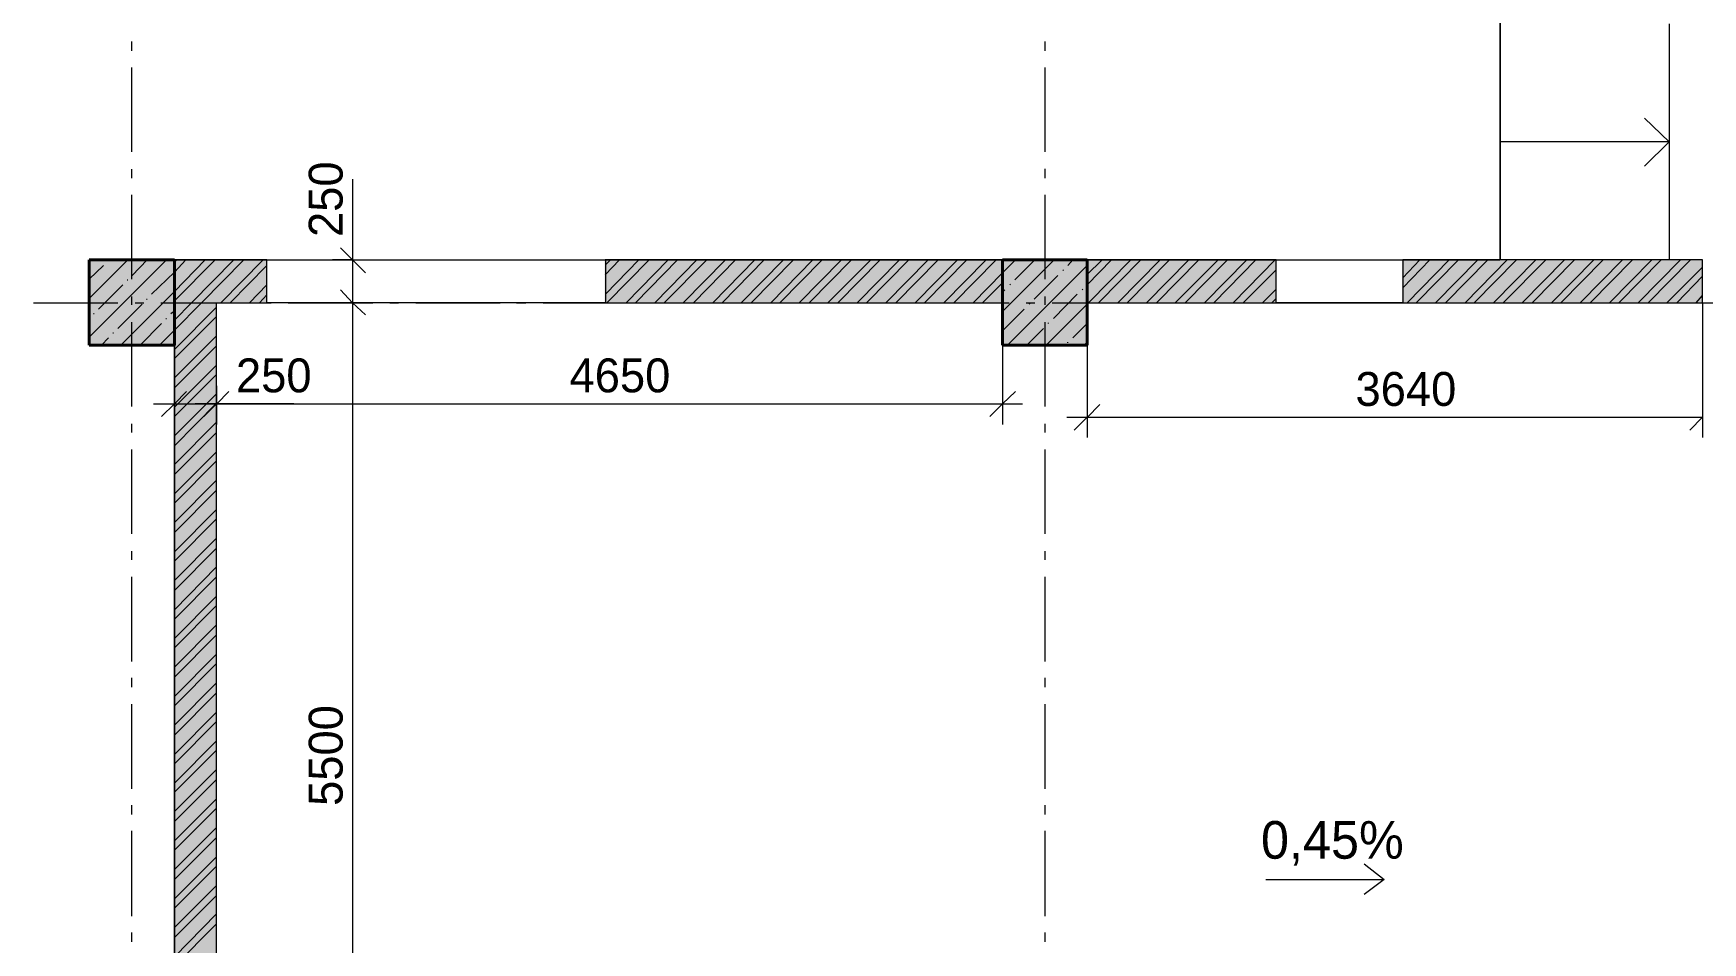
# Model space of a CAD drawing. Header units: millimetres. Extents: x -401725 to 250493, y 305116 to 802890.
# Drawn here: x -375102.348 to -375098.462, y 508973.08 to 508975.198 of the extents above; entities that cross this region are included whole.
import ezdxf

# ---------------------------------------------------------------- set-up
doc = ezdxf.new("R2010")
doc.units = ezdxf.units.MM
doc.layers.add('PDF _Геометрия', color=7, linetype='Continuous', true_color=0x1d1d1d)
doc.layers.add('PDF _Сплошная заливка', color=7, linetype='Continuous', true_color=0xffffff)
doc.layers.add('PDF _Текст', color=7, linetype='Continuous')

msp = doc.modelspace()

# ---------------------------------------------------------------- hatches: boundary and pattern name
at = {"layer": 'PDF _Сплошная заливка', "transparency": 33554559}
h = msp.add_hatch(color=256, dxfattribs=at)
h.paths.add_polyline_path([(-375101.8061510194, 508974.5711295205), (-375101.8061510194, 508974.6704998411), (-375102.0198317106, 508974.6704998411), (-375102.0198317106, 508974.5711295205)])
h.paths.add_polyline_path([(-375100.0928874018, 508974.5711295205), (-375100.0928874018, 508974.6704998411), (-375101.0178497634, 508974.6704998411), (-375101.0178497634, 508974.5711295205)])
h = msp.add_hatch(color=256, dxfattribs=at)
h.paths.add_polyline_path([(-375099.4562466412, 508974.5711295205), (-375099.4562466412, 508974.6704489785), (-375099.8948418831, 508974.6704489785), (-375099.8948418831, 508974.5711295205)])
h.paths.add_polyline_path([(-375097.7896477913, 508974.5711295205), (-375097.7896477913, 508974.6704489785), (-375097.8913103212, 508974.6704489785), (-375097.8913103212, 508974.5711295205)])
h.paths.add_polyline_path([(-375098.4629537266, 508974.5711295205), (-375098.4629537266, 508974.6704489785), (-375099.1612586447, 508974.6704489785), (-375099.1612586447, 508974.5711295205)])

# ---------------------------------------------------------------- linework, layer by layer
at = {"layer": 'PDF _Геометрия', "color": 7, "lineweight": 9}
msp.add_lwpolyline([(-375098.9331380528, 508975.613785938), (-375098.9331380528, 508974.6704828869)], close=True, dxfattribs=at)
for points in [[(-375098.5397664708, 508975.2204437978), (-375098.5397664708, 508974.670459151), (-375098.9329981099, 508974.670459151)], [(-375102.1197903423, 508975.1788107949), (-375102.1197903423, 508975.1571397858)], [(-375099.9931830832, 508975.1788379216), (-375099.9931830832, 508975.1571684066)], [(-375102.1197903423, 508975.1188166271), (-375102.1197903423, 508974.922139985)], [(-375099.9931830832, 508975.1188437539), (-375099.9931830832, 508974.9221703399)], [(-375098.5965457412, 508975.0004661215), (-375098.5397664708, 508974.9454700017), (-375098.9329981099, 508974.9454700017)], [(-375098.5397664708, 508974.9454700017), (-375098.5965457412, 508974.8888080462)], [(-375102.1197903423, 508974.88213755), (-375102.1197903423, 508974.8604878079)], [(-375099.9931830832, 508974.8821816309), (-375099.9931830832, 508974.8605121159)], [(-375101.604707877, 508974.8587831256), (-375101.604707877, 508974.6854523906)], [(-375102.1197903423, 508974.8221450776), (-375102.1197903423, 508974.6254897068)], [(-375099.9931830832, 508974.8221637273), (-375099.9931830832, 508974.6254903133)], [(-375101.604707877, 508974.7171137463), (-375101.604707877, 508974.5704376552)], [(-375101.604707877, 508974.685451759), (-375101.604707877, 508974.620444636)], [(-375102.2181315424, 508974.4721457558), (-375102.2181315424, 508974.6704805917)], [(-375102.218097634, 508974.6704828869), (-375098.9332677659, 508974.6704828869)], [(-375101.604707877, 508974.6704523693), (-375101.6513265294, 508974.6704523693)], [(-375101.6048469016, 508974.6704930594), (-375101.5631431921, 508974.6704930594)], [(-375098.4615261822, 508974.6705066228), (-375098.539818645, 508974.6705066228)], [(-375098.4615261822, 508974.5705140827), (-375098.4615261822, 508974.67050743)], [(-375102.348055045, 508974.5704157482), (-375102.1512998308, 508974.5704157482)], [(-375102.1197903423, 508974.585488041), (-375102.1197903423, 508974.565475853)], [(-375102.1112725472, 508974.5703970986), (-375102.0912656892, 508974.5703970986)], [(-375102.0513665413, 508974.5704174436), (-375101.8546380193, 508974.5704174436)], [(-375101.9214735563, 508971.1455042492), (-375101.9214735563, 508974.5703650753)], [(-375101.8145670893, 508974.5703970986), (-375101.7946035705, 508974.5703970986)], [(-375101.7546475201, 508974.5704225299), (-375101.5579748686, 508974.5704225299)], [(-375101.6513265294, 508974.5704377887), (-375101.604707877, 508974.5704377887), (-375101.604707877, 508972.4054546566)], [(-375101.6048469016, 508974.5704886513), (-375101.5631431921, 508974.5704886513)], [(-375101.5178616314, 508974.5703886215), (-375101.497945097, 508974.5703886215)], [(-375101.4579013721, 508974.5704174436), (-375101.2613328683, 508974.5704174436)], [(-375101.2228956755, 508974.5704004894), (-375101.2012833174, 508974.5704004894)], [(-375101.1613417204, 508974.5704259208), (-375100.9646674794, 508974.5704259208)], [(-375100.9261969992, 508974.5703954032), (-375100.9046243352, 508974.5703954032)], [(-375100.8663113384, 508974.5704157482), (-375100.6680058905, 508974.5704157482)], [(-375100.6297153369, 508974.5704004894), (-375100.6079640603, 508974.5704004894)], [(-375100.569551627, 508974.5704038803), (-375100.3729658659, 508974.5704038803)], [(-375100.333009879, 508974.5704072712), (-375100.3113058198, 508974.5704072712)], [(-375100.2729173768, 508974.5704174436), (-375100.0763042491, 508974.5704174436)], [(-375100.0915242833, 508974.5705036069), (-375100.0915242833, 508974.3355117769), (-375100.0915242833, 508974.2871807643)], [(-375100.0363518929, 508974.570398794), (-375100.0162756498, 508974.570398794)], [(-375099.9931830832, 508974.5855016044), (-375099.9931830832, 508974.5655024478)], [(-375099.9762559999, 508974.5704242254), (-375099.7796593925, 508974.5704242254)], [(-375099.8948418831, 508974.5704462658), (-375097.7880496177, 508974.5704462658)], [(-375099.8948384923, 508974.5704903001), (-375099.8948384923, 508974.3038430079), (-375099.8948384923, 508974.2571763347)], [(-375099.7396260899, 508974.5703886215), (-375099.7196150358, 508974.5703886215)], [(-375099.679570887, 508974.5704157482), (-375099.4829977946, 508974.5704157482)], [(-375099.4428968962, 508974.5704004894), (-375099.4229546761, 508974.5704004894)], [(-375099.3830892247, 508974.5704360933), (-375099.1863345079, 508974.5704360933)], [(-375099.1480123204, 508974.5704055757), (-375099.1262942316, 508974.5704055757)], [(-375099.0863532492, 508974.5704327024), (-375098.8896712775, 508974.5704327024)], [(-375098.8512899083, 508974.5704021849), (-375098.8296353342, 508974.5704021849)], [(-375098.7912347054, 508974.5704276162), (-375098.5930108331, 508974.5704276162)], [(-375098.5545641053, 508974.5704072712), (-375098.532974699, 508974.5704072712)], [(-375098.4946648811, 508974.5704157482), (-375098.297986437, 508974.5704157482)], [(-375098.4615261822, 508974.5688450952), (-375098.4615261822, 508974.3038497895), (-375098.4615261822, 508974.2571799567)], [(-375102.1197903423, 508974.5254718328), (-375102.1197903423, 508974.3288164618)], [(-375099.9931830832, 508974.5255074366), (-375099.9931830832, 508974.3288340226)], [(-375102.2181688417, 508972.4055089286), (-375102.0198147564, 508972.4055089286), (-375102.0198147564, 508974.4721878274)], [(-375102.0198147564, 508974.4721644055), (-375102.2181688417, 508974.4721644055)], [(-375102.0198147564, 508974.4721654948), (-375102.0198147564, 508974.3354931272), (-375102.0198147564, 508974.2871629813)], [(-375099.8948384923, 508974.4721779688), (-375100.0915084144, 508974.4721779688)], [(-375101.9214735563, 508974.377156437), (-375101.9214735563, 508974.3354931272), (-375101.9214735563, 508974.2871568439)], [(-375102.0681952902, 508974.3354931272), (-375101.9214754255, 508974.3354931272)], [(-375101.9146816998, 508974.3354303967), (-375101.9713704323, 508974.3354303967)], [(-375101.9214633838, 508974.3354846502), (-375100.0447312262, 508974.3354846502)], [(-375101.7413588102, 508974.3354337875), (-375101.9146492705, 508974.3354337875)], [(-375099.9415541227, 508974.3038497895), (-375098.461520884, 508974.3038497895)], [(-375102.1197903423, 508974.2888147961), (-375102.1197903423, 508974.2688238751)], [(-375099.9931830832, 508974.2888453137), (-375099.9931830832, 508974.2688461571)], [(-375102.1197903423, 508974.2288223237), (-375102.1197903423, 508974.0321456816)], [(-375099.9931830832, 508974.2288494505), (-375099.9931830832, 508974.0321760364)], [(-375102.1197903423, 508973.9921432466), (-375102.1197903423, 508973.9721523256)], [(-375099.9931830832, 508973.9921652871), (-375099.9931830832, 508973.9721661306)], [(-375102.1197903423, 508973.9321490789), (-375102.1197903423, 508973.7354724367)], [(-375099.9931830832, 508973.9321694239), (-375099.9931830832, 508973.7354960099)], [(-375102.1197903423, 508973.6971501639), (-375102.1197903423, 508973.6754791549)], [(-375099.9931830832, 508973.6971789861), (-375099.9931830832, 508973.6755094711)], [(-375102.1197903423, 508973.6354775294), (-375102.1197903423, 508973.4388221584)], [(-375099.9931830832, 508973.6355131332), (-375099.9931830832, 508973.4388397192)], [(-375102.1197903423, 508973.4004786144), (-375102.1197903423, 508973.3788076054)], [(-375099.9931830832, 508973.4004972641), (-375099.9931830832, 508973.3788503215)], [(-375102.1197903423, 508973.3404844467), (-375102.1197903423, 508973.1421489856)], [(-375099.9931830832, 508973.3405030963), (-375099.9931830832, 508973.1421593103)], [(-375099.2497468655, 508973.2638395704), (-375099.2031745383, 508973.2271811562), (-375099.2497468655, 508973.1921827457)], [(-375099.4782362516, 508973.2271811562), (-375099.2031828601, 508973.2271811562)], [(-375102.1197903423, 508973.1038257146), (-375102.1197903423, 508973.0821568322)], [(-375099.9931830832, 508973.1038409734), (-375099.9931830832, 508973.0821714584)]]:
    msp.add_lwpolyline(points, dxfattribs=at)
at = {"layer": 'PDF _Геометрия', "color": 7, "lineweight": 18}
for points in [[(-375101.604707877, 508974.6704523693), (-375101.6329812264, 508974.6987688841)], [(-375101.6048536833, 508974.6705015365), (-375101.574827205, 508974.6404966601)], [(-375101.604707877, 508974.5704377887), (-375101.6329812264, 508974.6004377548)], [(-375101.6048536833, 508974.5704886513), (-375101.574827205, 508974.5421687139)], [(-375102.0198147564, 508974.3354931272), (-375102.0498877951, 508974.3054840737)], [(-375102.0196791227, 508974.3354100516), (-375101.9912898066, 508974.3637353317)], [(-375101.9214735563, 508974.3354931272), (-375101.9514163867, 508974.3054861336)], [(-375101.9212022889, 508974.3354015745), (-375101.8929453004, 508974.3637227835)], [(-375100.0915242833, 508974.3355117769), (-375100.12146385, 508974.3055046773)], [(-375100.0913343962, 508974.3354507417), (-375100.0613694617, 508974.3637709843)], [(-375099.8945841792, 508974.3037684094), (-375099.8646850906, 508974.3337581012)], [(-375099.8948384923, 508974.3038430079), (-375099.9249387213, 508974.2738333059)], [(-375098.4615261822, 508974.3038497895), (-375098.4916205832, 508974.2738494335)]]:
    msp.add_lwpolyline(points, dxfattribs=at)
at = {"layer": 'PDF _Геометрия', "color": 7, "lineweight": 40}
for points in [[(-375102.2181688417, 508974.4721644055), (-375102.0198147564, 508974.4721644055), (-375102.0198147564, 508974.6704971581)], [(-375102.0198147564, 508974.6704947549), (-375102.2181688417, 508974.6704947549)], [(-375102.2181315424, 508974.6704896686), (-375102.2181315424, 508974.4721548327)], [(-375100.0915242833, 508974.6704998411), (-375100.0915242833, 508974.4721783548)], [(-375099.8948384923, 508974.6705015365), (-375100.0915084144, 508974.6705015365)], [(-375099.8948384923, 508974.4721779688), (-375099.8948384923, 508974.6704999975)], [(-375100.0915107199, 508974.4721779688), (-375099.8948407978, 508974.4721779688)]]:
    msp.add_lwpolyline(points, dxfattribs=at)
at = {"layer": 'PDF _Геометрия', "lineweight": 9}
for points in [[(-375102.2180433805, 508974.625452505), (-375102.184717507, 508974.6571226981)], [(-375102.2179348736, 508974.4904308714), (-375102.0380126383, 508974.6704383779)], [(-375102.2178772293, 508974.5803882146), (-375102.1279360159, 508974.6703932225)], [(-375102.1730367345, 508974.6687654254), (-375102.1730367345, 508974.6687654254)], [(-375102.1180304953, 508974.6338194076), (-375102.0831144865, 508974.6704812148)], [(-375102.0731357471, 508974.5904929238), (-375102.0198147564, 508974.6421502974)], [(-375100.0913750862, 508974.5504809881), (-375099.9714480659, 508974.6704757705)], [(-375100.0913343962, 508974.6404349404), (-375100.0613694617, 508974.6704449349)], [(-375100.0797411073, 508974.4721779688), (-375099.8948397071, 508974.6571698983)], [(-375100.0629700027, 508974.6237231756), (-375100.0162758171, 508974.6703948036)], [(-375099.9512994026, 508974.6454364324), (-375099.9497175537, 508974.6471086727)], [(-375099.9397400222, 508974.6570805839), (-375099.9279825318, 508974.6704208133)], [(-375102.1963725092, 508974.555397709), (-375102.1396237354, 508974.6120614638)], [(-375102.1296407384, 508974.6237197847), (-375102.1279397225, 508974.6237197847)], [(-375100.0746311084, 508974.6121112371), (-375100.0730546, 508974.6137778317)], [(-375100.0179226666, 508974.5787623058), (-375099.9630305103, 508974.6337674112)], [(-375099.8948384923, 508974.6121790539), (-375099.8948384923, 508974.6121790539)], [(-375102.1514065533, 508974.5104826156), (-375102.0947970392, 508974.5671559728)], [(-375102.1447978022, 508974.4721644055), (-375102.0198134043, 508974.5971701381)], [(-375102.0848171978, 508974.5788080822), (-375102.0831139779, 508974.5788080822)], [(-375100.091317442, 508974.595446944), (-375100.0863640999, 508974.6004453163)], [(-375100.0295363005, 508974.5670588146), (-375100.0279577152, 508974.5687276048)], [(-375099.9898939665, 508974.4721779688), (-375099.8948406116, 508974.5671634307)], [(-375099.9728922846, 508974.5337234468), (-375099.9179331804, 508974.5903788197)], [(-375099.9062045947, 508974.6004094413), (-375099.9046208172, 508974.602061095)], [(-375102.2081489035, 508974.5454761052), (-375102.2064517871, 508974.5454761052)], [(-375102.0397223898, 508974.5337675277), (-375102.0380169658, 508974.5337675277)], [(-375102.0281358827, 508974.545491364), (-375102.0198178081, 508974.5521671521)], [(-375100.0913106602, 508974.5054031343), (-375100.0412657717, 508974.5554029351)], [(-375102.1895976069, 508974.4720948932), (-375102.1730341914, 508974.4887644845)], [(-375102.1630540956, 508974.5004423324), (-375102.1613547751, 508974.5004423324)], [(-375102.0997775928, 508974.472110152), (-375102.0497006842, 508974.5221018211)], [(-375102.0547946826, 508974.4721644055), (-375102.0198161127, 508974.5071643037)], [(-375100.0348090598, 508974.4721440604), (-375099.9964395631, 508974.5104684165)], [(-375099.9847602316, 508974.5221318534), (-375099.9847602316, 508974.5238025255)], [(-375099.9281094341, 508974.4888354802), (-375099.8948407599, 508974.5221720497)], [(-375099.9396654237, 508974.4770946897), (-375099.9396654237, 508974.4787674006)], [(-375099.8998196392, 508974.4721779688), (-375099.8948406539, 508974.4788317037)]]:
    msp.add_lwpolyline(points, dxfattribs=at)
at = {"layer": 'PDF _Геометрия', "color": 24, "lineweight": 9, "true_color": 0x8f1d1d}
for points in [[(-375102.0198724007, 508974.6421795286), (-375101.9931907126, 508974.6705048087)], [(-375102.0196926861, 508974.5971321925), (-375101.9480934675, 508974.6704626182)], [(-375102.0196892952, 508974.5754477578), (-375101.9247371527, 508974.670442663)], [(-375102.0195604432, 508974.6637469793), (-375102.0146544247, 508974.6704234306)], [(-375101.9795518983, 508974.5703818398), (-375101.881265456, 508974.6703813333)], [(-375101.956528081, 508974.570495433), (-375101.8581735464, 508974.6704999153)], [(-375101.9113417204, 508974.5704666108), (-375101.8130752905, 508974.6704709448)], [(-375101.8896369406, 508974.5704225299), (-375101.804656171, 508974.6570771697)], [(-375101.0165222488, 508974.6354944836), (-375100.9831366965, 508974.670483421)], [(-375101.0163289708, 508974.5904301932), (-375100.9380384173, 508974.6704361082)], [(-375101.0162306364, 508974.6587302285), (-375101.0045963607, 508974.6703864556)], [(-375101.0130432449, 508974.5704225299), (-375100.9146738986, 508974.6704203576)], [(-375100.9681213699, 508974.5704971284), (-375100.8698492202, 508974.6705099754)], [(-375100.9464471077, 508974.5704852605), (-375100.8481182462, 508974.6704676343)], [(-375100.9012539654, 508974.5704242254), (-375100.8030229677, 508974.6704211714)], [(-375100.8797187277, 508974.5704225299), (-375100.7796545795, 508974.6704204127)], [(-375100.834878233, 508974.5704801742), (-375100.7364680504, 508974.6704826136)], [(-375100.8113559619, 508974.570475088), (-375100.7131010543, 508974.6704782181)], [(-375100.7663832243, 508974.5704157482), (-375100.6680059921, 508974.6704325943)], [(-375100.7447089621, 508974.5703835352), (-375100.6462658628, 508974.670400835)], [(-375100.6997836963, 508974.5704801742), (-375100.6014496615, 508974.6704568135)], [(-375100.67648183, 508974.5704666108), (-375100.5780820765, 508974.6704656403)], [(-375100.6312852968, 508974.5704072712), (-375100.5329858866, 508974.6704191371)], [(-375100.6098823019, 508974.570507301), (-375100.5115173213, 508974.6705191116)], [(-375100.5646857687, 508974.5704581338), (-375100.4664218419, 508974.6704600687)], [(-375100.5413839024, 508974.5704581338), (-375100.4430638996, 508974.6704502456)], [(-375100.497974343, 508974.5704191391), (-375100.3979702762, 508974.670400888)], [(-375100.4747843745, 508974.5705022147), (-375100.3765008186, 508974.6705057327)], [(-375100.429808246, 508974.5704496566), (-375100.3314034676, 508974.6704646973)], [(-375100.4079101883, 508974.5704225299), (-375100.3096732309, 508974.6704272982)], [(-375100.363208718, 508974.5705022147), (-375100.2648508135, 508974.6704956811)], [(-375100.3399068516, 508974.5704852605), (-375100.2414838218, 508974.6705000955)], [(-375100.2947069276, 508974.5704496566), (-375100.1963874312, 508974.6704527062)], [(-375100.2730326655, 508974.5704072712), (-375100.1746574744, 508974.6704220487)], [(-375100.2281040088, 508974.5705039101), (-375100.1298330181, 508974.6705064491)], [(-375100.2048021425, 508974.5704767834), (-375100.1064663231, 508974.6704777814)], [(-375099.8949063091, 508974.6354792248), (-375099.859794246, 508974.6704780232)], [(-375099.8947265945, 508974.6121298867), (-375099.8380624455, 508974.6704486288)], [(-375099.8912306364, 508974.5704055757), (-375099.7929598621, 508974.6704011995)], [(-375099.8679287701, 508974.5703920124), (-375099.769602937, 508974.6703982453)], [(-375099.8229967225, 508974.5704835651), (-375099.7247789468, 508974.6704747149)], [(-375099.8013224604, 508974.570442875), (-375099.7030405977, 508974.6704537658)], [(-375099.7563429411, 508974.5703937078), (-375099.6579420599, 508974.6704118233)], [(-375099.7330851557, 508974.570507301), (-375099.6348572567, 508974.6705128812)], [(-375099.6897027229, 508974.5704649154), (-375099.5897588013, 508974.6704544759)], [(-375099.6664313742, 508974.5704276162), (-375099.5680207936, 508974.6704365148)], [(-375099.6212246685, 508974.5703886215), (-375099.5229239466, 508974.6704038909)], [(-375099.5998216737, 508974.5704835651), (-375099.5014662745, 508974.6704858477)], [(-375099.554614968, 508974.5704496566), (-375099.4563701056, 508974.6704349828)], [(-375099.5314589079, 508974.5704530475), (-375099.4547408954, 508974.6471252582)], [(-375099.1597649788, 508974.6054550142), (-375099.0964126059, 508974.670449002)], [(-375099.1597480246, 508974.6288009614), (-375099.1197738355, 508974.6704619274)], [(-375099.1496975689, 508974.5704072712), (-375099.051314937, 508974.6704103252)], [(-375099.1282945741, 508974.5705140827), (-375099.0298579006, 508974.6705025767)], [(-375099.0830844775, 508974.570475088), (-375098.9847626006, 508974.6704665746)], [(-375099.0597792204, 508974.5704496566), (-375098.9613944433, 508974.6704587013)], [(-375099.0145691238, 508974.5704123574), (-375098.9162998543, 508974.670400763)], [(-375098.9931627382, 508974.570495433), (-375098.8948307169, 508974.6705011932)], [(-375098.9481832188, 508974.5704581338), (-375098.8497346586, 508974.6704660495)], [(-375098.9262783795, 508974.5704360933), (-375098.8263788285, 508974.6704287837)], [(-375098.8815633458, 508974.5705123872), (-375098.7831775962, 508974.6705068091)], [(-375098.8582614795, 508974.5704801742), (-375098.7598131265, 508974.6704915651)], [(-375098.8130479921, 508974.570442875), (-375098.714716948, 508974.6704555948)], [(-375098.7913703391, 508974.5704140528), (-375098.6929857621, 508974.6704111157)], [(-375098.746428119, 508974.570495433), (-375098.6481615175, 508974.6704934032)], [(-375098.7231228619, 508974.5704903468), (-375098.6247939536, 508974.6704814795)], [(-375098.6781433425, 508974.5704293116), (-375098.5796987218, 508974.6704443538)], [(-375098.6562317215, 508974.5704191391), (-375098.5579682093, 508974.6704180856)], [(-375098.6115234695, 508974.5704988239), (-375098.5131445204, 508974.6704978511)], [(-375098.5882182124, 508974.5704700017), (-375098.4897771049, 508974.6704852224)], [(-375098.5447577902, 508974.5705140827), (-375098.4615279576, 508974.6538379532)], [(-375101.8445726503, 508974.5704225299), (-375101.8046574382, 508974.612075985)], [(-375100.1599616476, 508974.5705056055), (-375100.0915283523, 508974.6405146676)], [(-375100.1381246251, 508974.5705056055), (-375100.0915269513, 508974.6171708099)], [(-375098.5214796598, 508974.5705140827), (-375098.4615259703, 508974.6321840935)], [(-375102.0197638937, 508974.5071833264), (-375101.9565189258, 508974.5705137584)], [(-375102.0195400982, 508974.5303868583), (-375101.9796084384, 508974.5704039311)], [(-375101.8213962451, 508974.5704225299), (-375101.8046576078, 508974.5887491918)], [(-375100.0931010249, 508974.5705056055), (-375100.0915252581, 508974.5738372265)], [(-375099.4863437549, 508974.5704530475), (-375099.4547405139, 508974.6021249912)], [(-375099.4648152989, 508974.5704530475), (-375099.4547389033, 508974.5804607405)], [(-375098.476574739, 508974.5705140827), (-375098.4615275385, 508974.5871835595)], [(-375102.0198588374, 508974.4621563352), (-375101.9214752517, 508974.5604971454)], [(-375102.0198588374, 508974.4404888548), (-375101.9214752517, 508974.5388296649)], [(-375102.0198588374, 508974.395487295), (-375101.9214752517, 508974.4938281052)], [(-375102.0198588374, 508974.3721532157), (-375101.9214752517, 508974.4704940258)], [(-375102.0198588374, 508974.3271516559), (-375101.9214752517, 508974.425492466)], [(-375102.0198588374, 508974.3054841754), (-375101.9214752517, 508974.4038249856)], [(-375102.0198588374, 508974.2604826156), (-375101.9214752517, 508974.3588234258)], [(-375102.0198588374, 508974.2371485363), (-375101.9214752517, 508974.3371575856)], [(-375102.0198588374, 508974.1938152708), (-375101.9214752517, 508974.2921560809)], [(-375102.0198588374, 508974.1704794961), (-375101.9214752517, 508974.2688203062)], [(-375102.0198588374, 508974.1254999767), (-375101.9214752517, 508974.2238194013)], [(-375102.0198588374, 508974.1038324963), (-375101.9214752517, 508974.2021519208)], [(-375102.0198588374, 508974.0588326319), (-375101.9214752517, 508974.1571520565)], [(-375102.0198588374, 508974.0354968572), (-375101.9214752517, 508974.1338162817)], [(-375102.0198588374, 508973.9904969928), (-375101.9214752517, 508974.0888164173)], [(-375102.0198588374, 508973.9688295124), (-375101.9214752517, 508974.0671489369)], [(-375102.0198588374, 508973.9238279525), (-375101.9214752517, 508974.0221473771)], [(-375102.0198588374, 508973.9004938732), (-375101.9214752517, 508973.9988132978)], [(-375102.0198588374, 508973.8554923135), (-375101.9214752517, 508973.9554799793)], [(-375102.0198588374, 508973.8338265284), (-375101.9214752517, 508973.9321459529)], [(-375102.0198588374, 508973.7888232732), (-375101.9214752517, 508973.8871426978)], [(-375102.0198588374, 508973.7671574882), (-375101.9214752517, 508973.8654769127)], [(-375102.0198588374, 508973.7221559284), (-375101.9214752517, 508973.8204967385)], [(-375102.0198588374, 508973.6988201536), (-375101.9214752517, 508973.7971609638)], [(-375102.0198588374, 508973.6538202892), (-375101.9214752517, 508973.7521610994)], [(-375102.0198588374, 508973.6321528088), (-375101.9214752517, 508973.7304936189)], [(-375102.0198588374, 508973.587151249), (-375101.9214752517, 508973.6854899204)], [(-375102.0198588374, 508973.5638171697), (-375101.9214752517, 508973.6621579798)], [(-375102.0198588374, 508973.5188156099), (-375101.9214752517, 508973.61715642)], [(-375102.0198588374, 508973.4971481294), (-375101.9214752517, 508973.5954889396)], [(-375102.0198588374, 508973.4521686101), (-375101.9214752517, 508973.5504901734)], [(-375102.0198588374, 508973.4305011297), (-375101.9214752517, 508973.5288205542)], [(-375102.0198588374, 508973.3854995698), (-375101.9214752517, 508973.4838189944)], [(-375102.0198588374, 508973.3621654905), (-375101.9214752517, 508973.4604870538)], [(-375102.0198588374, 508973.3171639307), (-375101.9214752517, 508973.4154854941)], [(-375102.0198588374, 508973.2954964503), (-375101.9214752517, 508973.3938180136)], [(-375102.0198588374, 508973.2504965859), (-375101.9214752517, 508973.3488181492)], [(-375102.0198588374, 508973.2271608112), (-375101.9214752517, 508973.3254823745)], [(-375102.0198588374, 508973.1821609468), (-375101.9214752517, 508973.2804803713)], [(-375102.0198588374, 508973.1604934663), (-375101.9214752517, 508973.2588150296)], [(-375102.0198588374, 508973.1154919065), (-375101.9214752517, 508973.2138134699)], [(-375102.0198588374, 508973.0921578272), (-375101.9214752517, 508973.1904964986)], [(-375102.0198588374, 508973.0471562675), (-375101.9214752517, 508973.1471653167)], [(-375102.0198588374, 508973.0254904824), (-375101.9214752517, 508973.1238291538)]]:
    msp.add_lwpolyline(points, dxfattribs=at)
at = {"layer": 'PDF _Геометрия', "color": 16, "lineweight": 20, "true_color": 0x800000}
for points in [[(-375102.0198147564, 508974.6704947549), (-375102.0198147564, 508974.5704859069)], [(-375101.8046556581, 508974.670426938), (-375102.0196827614, 508974.670426938)], [(-375101.8046556581, 508974.5704225299), (-375101.8046556581, 508974.6704251535)], [(-375100.0915242833, 508974.6704998411), (-375101.0164993047, 508974.6704998411)], [(-375101.0162781082, 508974.6703981159), (-375101.0162781082, 508974.5704039269)], [(-375100.0915242833, 508974.5705056055), (-375100.0915242833, 508974.6704992517)], [(-375099.8948384923, 508974.6705015365), (-375099.8948384923, 508974.5704918304)], [(-375099.4547377165, 508974.6704659327), (-375099.8946640048, 508974.6704659327)], [(-375099.4547377165, 508974.5704530475), (-375099.4547377165, 508974.67046127)], [(-375098.4615261822, 508974.6705066228), (-375099.1598103314, 508974.6705066228)], [(-375099.1597107254, 508974.6704438922), (-375099.1597107254, 508974.570447656)], [(-375098.4615261822, 508974.5705140827), (-375098.4615261822, 508974.67050743)], [(-375102.0198147564, 508974.5704869559), (-375102.0198147564, 508971.1454664925)], [(-375101.9214735563, 508971.1455042492), (-375101.9214735563, 508974.5703650753)], [(-375101.9213989578, 508974.5704225299), (-375101.8046576883, 508974.5704225299)], [(-375101.0165120763, 508974.5705056055), (-375100.0915370549, 508974.5705056055)], [(-375099.8946825135, 508974.5704530475), (-375099.4547562252, 508974.5704530475)], [(-375099.1598090598, 508974.5705140827), (-375098.4615249106, 508974.5705140827)]]:
    msp.add_lwpolyline(points, dxfattribs=at)
at = {"layer": 'PDF _Геометрия', "color": 16, "lineweight": 9, "true_color": 0x800000}
for points in [[(-375101.8047200841, 508974.6703981159), (-375101.0163086097, 508974.6703981159)], [(-375101.8046556581, 508974.5704225299), (-375101.8046556581, 508974.6704251535)], [(-375101.0162781082, 508974.6703981159), (-375101.0162781082, 508974.5704039269)], [(-375099.4547377165, 508974.5704530475), (-375099.4547377165, 508974.67046127)], [(-375099.4547071989, 508974.6704438922), (-375099.1597044454, 508974.6704438922)], [(-375099.1597107254, 508974.6704438922), (-375099.1597107254, 508974.570447656)], [(-375101.0162781082, 508974.570398794), (-375101.8046895826, 508974.570398794)], [(-375099.1597107254, 508974.5704496566), (-375099.4547134789, 508974.5704496566)]]:
    msp.add_lwpolyline(points, dxfattribs=at)
at = {"layer": 'PDF _Сплошная заливка', "lineweight": 5, "transparency": 33554559}
for points in [[(-375102.2181688417, 508974.6704947549), (-375102.0198147564, 508974.6704947549), (-375102.2181688417, 508974.4721620022), (-375102.0198147564, 508974.4721620022)], [(-375100.0915107199, 508974.6705015365), (-375099.8948407978, 508974.6705015365), (-375100.0915107199, 508974.4721568716), (-375099.8948407978, 508974.4721568716)], [(-375102.0198588374, 508974.5704886513), (-375101.9214752517, 508974.5704886513), (-375102.0198588374, 508971.1456064162), (-375101.9214752517, 508971.1456064162)]]:
    msp.add_solid(points, dxfattribs=at)

# ---------------------------------------------------------------- texts
at = {"layer": 'PDF _Текст', "char_height": 0.07890921230945322, "attachment_point": 4, "rotation": 90, "style": ''}
for s, insert in [('250', (-375101.6669043967, 508974.7237920096)), ('5500', (-375101.6669043967, 508973.3988272744))]:
    msp.add_mtext(s, dxfattribs=dict(at, insert=insert))
at = {"layer": 'PDF _Текст', "attachment_point": 4, "style": ''}
for s, insert, char_height in [('250', (-375101.8764092659, 508974.40095418), 0.07890921230945322), ('4650', (-375101.0997606385, 508974.40095418), 0.07890921230945322), ('3640', (-375099.2697435487, 508974.3692871064), 0.07890921230945322), ('0,45%', (-375099.4897413786, 508973.3115656506), 0.08767804875969887)]:
    msp.add_mtext(s, dxfattribs=dict(at, insert=insert, char_height=char_height))

doc.saveas('drawing.dxf')
